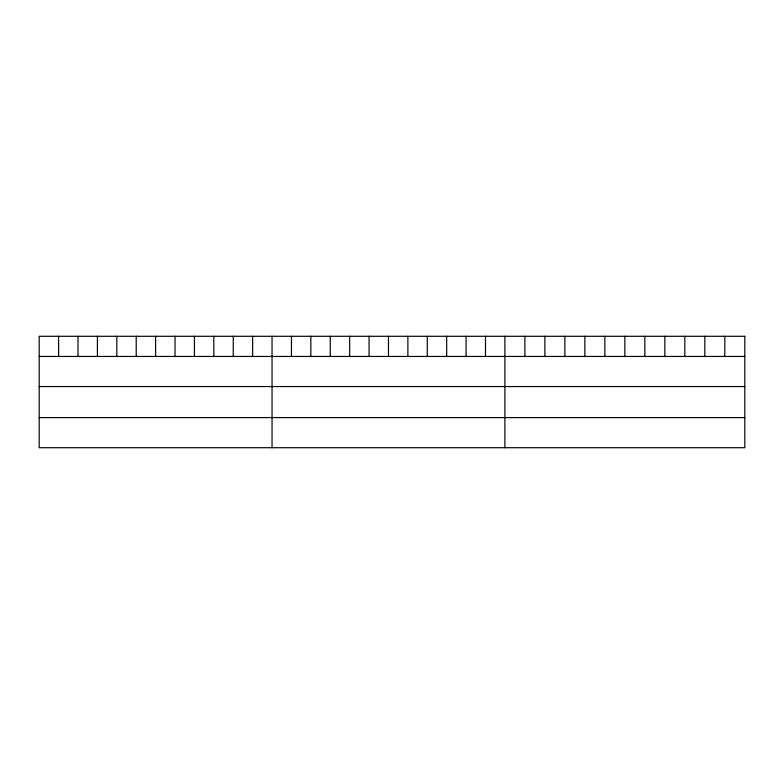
<?xml version="1.0" encoding="UTF-8"?>
<svg xmlns="http://www.w3.org/2000/svg" width="784" height="784" viewBox="0 0 784 784"><rect width="100%" height="100%" fill="white"/><g stroke="black" fill="none" stroke-linecap="round" stroke-linejoin="round"><path stroke-width="1.18" d="M39.2 356.446L744.8 356.446M39.2 386.561L744.8 386.561M39.2 417.588L744.8 417.588M724.808 336.287L724.808 356.446M704.816 336.287L704.816 356.446M684.824 336.287L684.824 356.446M664.832 336.287L664.832 356.446M644.84 336.287L644.84 356.446M624.848 336.287L624.848 356.446M604.856 336.287L604.856 356.446M584.864 336.287L584.864 356.446M564.872 336.287L564.872 356.446M544.88 336.287L544.88 356.446M524.888 336.287L524.888 356.446M504.896 336.287L504.896 447.713M485.492 336.287L485.492 356.446M466.088 336.287L466.088 356.446M446.684 336.287L446.684 356.446M427.28 336.287L427.28 356.446M407.876 336.287L407.876 356.446M388.472 336.287L388.472 356.446M369.068 336.287L369.068 356.446M349.664 336.287L349.664 356.446M330.26 336.287L330.26 356.446M310.856 336.287L310.856 356.446M291.452 336.287L291.452 356.446M272.048 336.287L272.048 447.713M252.644 336.287L252.644 356.446M233.24 336.287L233.24 356.446M213.836 336.287L213.836 356.446M194.432 336.287L194.432 356.446M175.028 336.287L175.028 356.446M155.624 336.287L155.624 356.446M136.22 336.287L136.22 356.446M116.816 336.287L116.816 356.446M97.412 336.287L97.412 356.446M78.008 336.287L78.008 356.446M58.604 336.287L58.604 356.446M744.8 336.287L39.2 336.287L39.2 447.713L744.8 447.713L744.8 336.287"/></g></svg>
